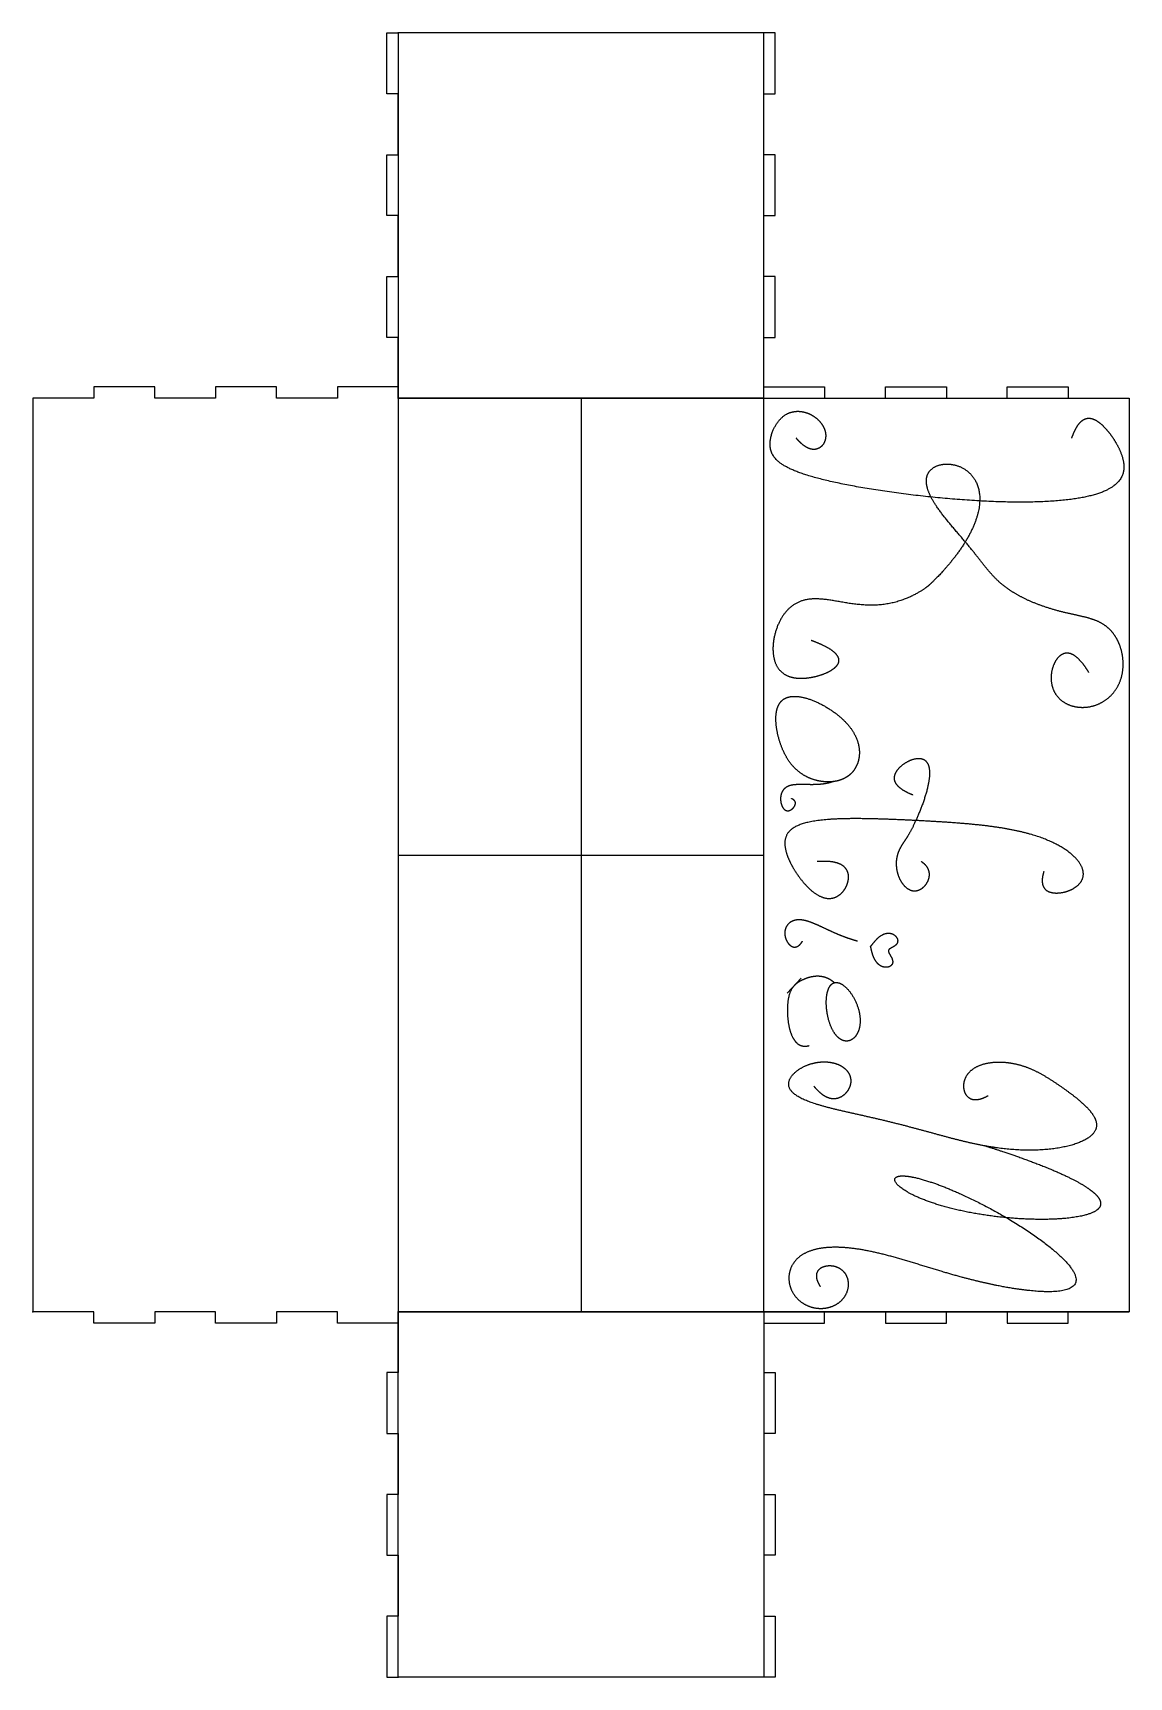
# Model space of a CAD drawing. Header units: millimetres. Extents: x -140 to 280, y -140 to 490.
import ezdxf

# ---------------------------------------------------------------- set-up
doc = ezdxf.new("R2010")
doc.units = ezdxf.units.MM
doc.header["$MEASUREMENT"] = 0
for name, color, linetype in [('classbox v1_Sketch1', 7, 'Continuous'), ('classbox v1_Sketch2', 7, 'Continuous'), ('classbox v1_Sketch3', 7, 'Continuous')]:
    doc.layers.add(name, color=color, linetype=linetype)

msp = doc.modelspace()

# ---------------------------------------------------------------- linework, layer by layer
at = {"layer": 'classbox v1_Sketch1'}
for p, q in [((-4.4, 466.67), (-4.4, 490)), ((-4.4, 490), (0, 490)), ((0, 490), (0, 350)), ((140, 490), (0, 490)), ((140, 350), (140, 490)), ((144.4, 490), (140, 490)), ((144.4, 466.67), (144.4, 490)), ((0, 466.67), (-4.4, 466.67)), ((0, 443.33), (0, 466.67)), ((140, 443.33), (140, 466.67)), ((140, 466.67), (144.4, 466.67)), ((-4.4, 420), (-4.4, 443.33)), ((-4.4, 443.33), (0, 443.33)), ((144.4, 443.33), (140, 443.33)), ((144.4, 420), (144.4, 443.33)), ((0, 420), (-4.4, 420)), ((0, 396.67), (0, 420)), ((140, 420), (144.4, 420)), ((140, 396.67), (140, 420)), ((-4.4, 373.33), (-4.4, 396.67)), ((-4.4, 396.67), (0, 396.67)), ((144.4, 396.67), (140, 396.67)), ((144.4, 373.33), (144.4, 396.67)), ((0, 373.33), (-4.4, 373.33)), ((0, 350), (0, 373.33)), ((140, 373.33), (144.4, 373.33)), ((140, 350), (140, 373.33)), ((-93.33, 354.4), (-116.67, 354.4)), ((-116.67, 354.4), (-116.67, 350)), ((-93.33, 350), (-93.33, 354.4)), ((-46.67, 354.4), (-70, 354.4)), ((-70, 354.4), (-70, 350)), ((-46.67, 350), (-46.67, 354.4)), ((0, 354.4), (-23.33, 354.4)), ((-23.33, 354.4), (-23.33, 350)), ((0, 350), (0, 354.4)), ((140, 354.4), (163.33, 354.4)), ((140, 350), (140, 354.4)), ((163.33, 354.4), (163.33, 350)), ((186.67, 354.4), (210, 354.4)), ((186.67, 350), (186.67, 354.4)), ((210, 354.4), (210, 350)), ((233.33, 350), (233.33, 354.4)), ((233.33, 354.4), (256.67, 354.4)), ((256.67, 354.4), (256.67, 350)), ((-116.67, 350), (-140, 350)), ((-140, 350), (-140, 0)), ((-70, 350), (-93.33, 350)), ((-23.33, 350), (-46.67, 350)), ((0, 350), (140, 350)), ((140, 350), (0, 350)), ((0, 350), (0, 0)), ((70, 350), (70, 0)), ((140, 0), (140, 350)), ((140, 350), (280, 350)), ((140, 0), (140, 350)), ((163.33, 350), (186.67, 350)), ((210, 350), (233.33, 350)), ((256.67, 350), (280, 350)), ((280, 350), (280, 0)), ((0, 175), (140, 175)), ((-116.67, 0), (-140, 0)), ((-116.67, -4.4), (-116.67, 0)), ((-70, 0), (-93.33, 0)), ((-93.33, 0), (-93.33, -4.4)), ((-70, -4.4), (-70, 0)), ((-46.67, 0), (-46.67, -4.4)), ((-23.33, 0), (-46.67, 0)), ((-23.33, -4.4), (-23.33, 0)), ((0, 0), (140, 0)), ((0, 0), (0, -4.4)), ((0, 0), (140, 0)), ((0, -140), (0, 0)), ((140, 0), (0, 0)), ((0, 0), (0, -23.33)), ((280, 0), (140, 0)), ((140, 0), (280, 0)), ((140, 0), (140, -23.33)), ((140, 0), (140, -140)), ((140, 0), (140, -4.4)), ((163.33, -4.4), (163.33, 0)), ((163.33, 0), (186.67, 0)), ((186.67, 0), (186.67, -4.4)), ((210, 0), (233.33, 0)), ((210, -4.4), (210, 0)), ((233.33, 0), (233.33, -4.4)), ((-93.33, -4.4), (-116.67, -4.4)), ((-46.67, -4.4), (-70, -4.4)), ((0, -4.4), (-23.33, -4.4)), ((140, -4.4), (163.33, -4.4)), ((186.67, -4.4), (210, -4.4)), ((233.33, -4.4), (256.67, -4.4)), ((256.67, -4.4), (256.67, 0)), ((256.67, 0), (280, 0)), ((0, -23.33), (-4.4, -23.33)), ((-4.4, -23.33), (-4.4, -46.67)), ((140, -23.33), (144.4, -23.33)), ((144.4, -23.33), (144.4, -46.67)), ((-4.4, -46.67), (0, -46.67)), ((0, -46.67), (0, -70)), ((140, -46.67), (140, -70)), ((144.4, -46.67), (140, -46.67)), ((0, -70), (-4.4, -70)), ((-4.4, -70), (-4.4, -93.33)), ((140, -70), (144.4, -70)), ((144.4, -70), (144.4, -93.33)), ((-4.4, -93.33), (0, -93.33)), ((0, -93.33), (0, -116.67)), ((140, -93.33), (140, -116.67)), ((144.4, -93.33), (140, -93.33)), ((0, -116.67), (-4.4, -116.67)), ((-4.4, -116.67), (-4.4, -140)), ((140, -116.67), (144.4, -116.67)), ((144.4, -116.67), (144.4, -140)), ((-4.4, -140), (0, -140)), ((140, -140), (0, -140)), ((144.4, -140), (140, -140))]:
    msp.add_line(p, q, dxfattribs=at)
for p in [(0, 490), (0, 350), (-140, 0), (0, 0), (0, 0), (70, 0), (0, -140)]:
    msp.add_point(p, dxfattribs=at)
at = {"layer": 'classbox v1_Sketch2'}
msp.add_point((0, 0), dxfattribs=at)
at = {"layer": 'classbox v1_Sketch3'}
msp.add_line((154.3, 127.78), (148.99, 122), dxfattribs=at)
for points in [[(258.03, 334.7), (258.34, 335.59), (258.97, 337.25), (259.98, 339.33), (261.46, 341.33), (263.49, 342.53), (265.71, 342.48), (268.07, 341.28), (270.53, 339.1), (272.99, 336.16), (275.27, 332.67), (277.12, 328.9), (278.21, 325.06), (278.11, 321.39), (276.47, 318.05), (272.96, 315.21), (267.45, 312.96), (259.97, 311.35), (250.71, 310.39), (239.95, 310.06), (228.1, 310.29), (215.61, 311.03), (202.96, 312.18), (190.65, 313.67), (179.14, 315.4), (168.84, 317.32), (160.08, 319.36), (153.1, 321.52), (147.97, 323.81), (144.61, 326.28), (142.78, 329.01), (142.21, 332.03), (142.62, 335.3), (143.81, 338.62), (145.7, 341.64), (148.25, 343.95), (151.39, 345.18), (154.91, 345.14), (158.39, 343.87), (161.35, 341.64), (163.33, 338.83), (164.06, 335.88), (163.56, 333.21), (162.13, 331.21), (160.12, 330.19), (157.77, 330.32), (155.74, 331.43), (154.13, 332.84), (153.03, 334.04), (152.48, 334.7)], [(264.56, 244.92), (263.98, 245.88), (262.83, 247.64), (261.16, 249.82), (259.02, 251.78), (256.51, 252.7), (254.22, 252.17), (252.25, 250.37), (250.76, 247.59), (249.97, 244.22), (250.04, 240.68), (251.12, 237.37), (253.19, 234.62), (256.09, 232.64), (259.58, 231.55), (263.34, 231.39), (267.07, 232.15), (270.5, 233.78), (273.41, 236.16), (275.66, 239.19), (277.15, 242.7), (277.85, 246.5), (277.78, 250.38), (277, 254.13), (275.63, 257.51), (273.75, 260.38), (271.45, 262.64), (268.8, 264.29), (265.79, 265.46), (262.43, 266.33), (258.7, 267.12), (254.64, 268.02), (250.35, 269.17), (245.97, 270.61), (241.69, 272.33), (237.7, 274.31), (234.12, 276.48), (231.05, 278.79), (228.45, 281.23), (226.16, 283.81), (223.96, 286.59), (221.61, 289.64), (218.92, 292.99), (215.82, 296.66), (212.4, 300.62), (208.94, 304.78), (205.81, 308.98), (203.42, 313.07), (202.12, 316.85), (202.17, 320.12), (203.61, 322.69), (206.28, 324.39), (209.78, 325.06), (213.64, 324.61), (217.34, 322.98), (220.4, 320.18), (222.43, 316.31), (223.14, 311.51), (222.41, 306), (220.26, 300.1), (216.93, 294.14), (212.9, 288.57), (208.87, 283.87), (205.56, 280.44), (203.54, 278.52), (202.89, 277.95), (203.22, 278.24), (202.95, 277.99), (201.19, 276.69), (197.85, 274.65), (193.25, 272.54), (187.88, 271.06), (182.17, 270.51), (176.41, 270.82), (170.8, 271.7), (165.49, 272.71), (160.58, 273.33), (156.13, 273.11), (152.21, 271.71), (148.88, 269.05), (146.25, 265.32), (144.41, 260.9), (143.45, 256.24), (143.42, 251.84), (144.35, 248.11), (146.18, 245.31), (148.8, 243.51), (152.05, 242.65), (155.69, 242.6), (159.45, 243.18), (163.01, 244.25), (166.02, 245.67), (168.16, 247.34), (169.14, 249.16), (168.76, 251.09), (166.9, 253.09), (164.18, 254.72), (161.44, 255.97), (159.3, 256.8), (158.15, 257.23)], [(171.42, 204.65), (171.92, 204.94), (172.88, 205.58), (174.15, 206.72), (175.47, 208.56), (176.48, 211.24), (176.83, 214.15), (176.51, 217.15), (175.52, 220.15), (173.85, 223.11), (171.49, 225.97), (168.49, 228.7), (164.96, 231.21), (161.07, 233.38), (157.09, 235.01), (153.3, 235.91), (149.99, 235.9), (147.37, 234.89), (145.6, 232.86), (144.68, 229.98), (144.52, 226.47), (144.99, 222.65), (145.93, 218.81), (147.25, 215.2), (148.89, 211.96), (150.88, 209.17), (153.23, 206.88), (155.96, 205.08), (159.02, 203.78), (162.29, 203.03), (165.61, 202.87), (168.13, 203.26), (169.86, 203.84), (170.91, 204.36), (171.42, 204.65)], [(197.2, 197.96), (196.38, 198.28), (194.87, 198.94), (192.95, 199.97), (191.1, 201.43), (189.96, 203.37), (189.94, 205.4), (190.93, 207.44), (192.75, 209.35), (195.09, 210.94), (197.63, 211.96), (200.02, 212.21), (201.95, 211.52), (203.2, 209.84), (203.7, 207.23), (203.49, 203.92), (202.7, 200.15), (201.52, 196.23), (200.13, 192.47), (198.71, 189.1), (197.4, 186.28), (196.25, 184.04), (195.23, 182.28), (194.29, 180.83), (193.38, 179.5), (192.47, 178.1), (191.64, 176.47), (190.99, 174.54), (190.67, 172.3), (190.78, 169.83), (191.38, 167.27), (192.47, 164.86), (193.96, 162.88), (195.73, 161.55), (197.64, 161.04), (199.51, 161.39), (201.19, 162.46), (202.53, 164.04), (203.38, 165.86), (203.65, 167.71), (203.29, 169.47), (202.46, 170.76), (201.54, 171.64), (200.79, 172.19), (200.39, 172.46)], [(166.8, 203.14), (166.53, 203.05), (165.99, 202.87), (165.16, 202.63), (164.01, 202.37), (162.53, 202.14), (160.99, 202), (159.4, 201.94), (157.78, 201.94), (156.14, 201.98), (154.52, 202.02), (152.95, 202.01), (151.46, 201.9), (150.12, 201.65), (148.94, 201.2), (147.97, 200.55), (147.23, 199.68), (146.73, 198.62), (146.46, 197.41), (146.42, 196.14), (146.6, 194.87), (146.96, 193.72), (147.51, 192.77), (148.21, 192.13), (149.02, 191.86), (149.89, 191.98), (150.75, 192.44), (151.48, 193.14), (152.01, 193.96), (152.24, 194.78), (152.12, 195.51), (151.73, 196.01), (151.26, 196.33), (150.87, 196.51), (150.66, 196.6)], [(247.3, 168.64), (247.05, 167.82), (246.68, 166.27), (246.52, 164.26), (247.08, 162.21), (249.02, 160.69), (251.96, 160.19), (255.44, 160.65), (258.82, 161.97), (261.43, 164.01), (262.75, 166.62), (262.54, 169.58), (260.83, 172.68), (257.79, 175.71), (253.68, 178.47), (248.72, 180.86), (243.06, 182.84), (236.82, 184.4), (230.07, 185.6), (222.87, 186.51), (215.29, 187.19), (207.38, 187.73), (199.25, 188.18), (191.03, 188.56), (182.92, 188.86), (175.14, 188.99), (167.95, 188.89), (161.58, 188.44), (156.27, 187.56), (152.18, 186.14), (149.42, 184.15), (148.02, 181.55), (147.9, 178.37), (148.87, 174.72), (150.74, 170.76), (153.27, 166.75), (156.25, 163.07), (159.49, 160.15), (162.79, 158.38), (165.96, 158.03), (168.79, 159.14), (171.03, 161.42), (172.43, 164.34), (172.77, 167.34), (171.87, 169.89), (169.61, 171.72), (166.68, 172.48), (163.86, 172.63), (161.69, 172.54), (160.53, 172.46)], [(175.96, 141.94), (175.54, 142.06), (174.7, 142.31), (173.44, 142.7), (171.77, 143.27), (169.7, 144.06), (167.63, 144.92), (165.58, 145.85), (163.55, 146.8), (161.55, 147.75), (159.58, 148.64), (157.65, 149.4), (155.79, 149.96), (154.02, 150.24), (152.37, 150.17), (150.89, 149.74), (149.64, 148.94), (148.7, 147.82), (148.13, 146.45), (147.97, 144.93), (148.21, 143.38), (148.8, 141.94), (149.64, 140.75), (150.64, 139.93), (151.71, 139.59), (152.78, 139.77), (153.62, 140.36), (154.23, 141.05), (154.64, 141.63), (154.84, 141.94)], [(180.93, 139.95), (180.91, 139.94), (180.89, 139.95), (180.91, 139.99), (180.98, 139.93), (181.11, 139.39), (181.31, 138.34), (181.66, 136.92), (182.25, 135.34), (183.13, 133.86), (184.3, 132.71), (185.68, 132.03), (187.08, 131.85), (188.3, 132.15), (189.16, 132.83), (189.54, 133.76), (189.41, 134.82), (188.92, 135.89), (188.3, 136.88), (187.82, 137.72), (187.67, 138.38), (187.99, 138.88), (188.72, 139.31), (189.67, 139.78), (190.6, 140.38), (191.26, 141.19), (191.46, 142.2), (191.13, 143.29), (190.32, 144.28), (189.11, 144.97), (187.66, 145.19), (186.12, 144.85), (184.64, 144), (183.33, 142.84), (182.28, 141.63), (181.52, 140.63), (181.15, 140.16), (181, 140), (180.94, 139.96), (180.93, 139.95)], [(167.04, 126.05), (166.73, 126.32), (166.11, 126.82), (165.15, 127.47), (163.81, 128.1), (162.04, 128.53), (160.19, 128.61), (158.3, 128.35), (156.41, 127.81), (154.59, 127.06), (152.93, 126.11), (151.49, 124.92), (150.35, 123.26), (149.54, 120.95), (149.09, 118.07), (148.99, 114.82), (149.24, 111.47), (149.83, 108.3), (150.74, 105.58), (151.95, 103.5), (153.46, 102.15), (154.9, 101.69), (156.1, 101.69), (156.96, 101.85), (157.41, 101.96)], [(167.04, 126.05), (166.68, 125.95), (166.01, 125.61), (165.13, 124.72), (164.3, 122.83), (163.85, 119.61), (163.99, 115.93), (164.66, 112.23), (165.77, 108.9), (167.25, 106.25), (168.99, 104.44), (170.89, 103.56), (172.81, 103.63), (174.58, 104.61), (176.02, 106.44), (176.92, 109), (177.12, 112.14), (176.56, 115.63), (175.25, 119.15), (173.39, 122.34), (171.2, 124.81), (169.41, 125.95), (168.16, 126.23), (167.4, 126.15), (167.04, 126.05)], [(225.93, 82.7), (225.28, 82.33), (224.03, 81.7), (222.31, 81.09), (220.34, 80.92), (218.41, 81.76), (217.08, 83.53), (216.46, 85.95), (216.72, 88.65), (217.97, 91.22), (220.22, 93.33), (223.32, 94.82), (227, 95.63), (230.95, 95.79), (234.89, 95.38), (238.63, 94.51), (242.13, 93.25), (245.47, 91.63), (248.79, 89.71), (252.18, 87.5), (255.7, 85.05), (259.27, 82.39), (262.62, 79.61), (265.41, 76.76), (267.27, 73.94), (267.88, 71.23), (267.02, 68.72), (264.68, 66.51), (261, 64.65), (256.21, 63.22), (250.63, 62.27), (244.55, 61.81), (238.25, 61.85), (231.92, 62.37), (225.65, 63.29), (219.46, 64.55), (213.31, 66.06), (207.14, 67.72), (200.9, 69.45), (194.52, 71.17), (188, 72.82), (181.36, 74.38), (174.74, 75.85), (168.35, 77.29), (162.47, 78.75), (157.38, 80.33), (153.36, 82.09), (150.64, 84.06), (149.34, 86.23), (149.47, 88.54), (150.85, 90.81), (153.2, 92.86), (156.19, 94.47), (159.49, 95.51), (162.83, 95.9), (166, 95.65), (168.81, 94.79), (171.09, 93.41), (172.7, 91.6), (173.5, 89.48), (173.44, 87.2), (172.56, 84.97), (171.02, 83.06), (169.02, 81.77), (166.76, 81.32), (164.35, 81.86), (162.35, 83.13), (160.82, 84.58), (159.78, 85.76), (159.26, 86.4)], [(224.32, 63.74), (225.89, 63.25), (228.96, 62.27), (233.38, 60.82), (238.9, 58.91), (245.19, 56.57), (250.85, 54.29), (255.86, 52.06), (260.18, 49.88), (263.78, 47.76), (266.57, 45.71), (268.47, 43.74), (269.36, 41.85), (269.08, 40.07), (267.4, 38.46), (264.11, 37.09), (259.09, 36.03), (252.4, 35.39), (244.3, 35.25), (235.19, 35.69), (225.58, 36.75), (216.04, 38.44), (207.18, 40.69), (199.6, 43.38), (193.84, 46.27), (190.39, 49.04), (189.58, 51.24), (191.59, 52.36), (196.35, 52.01), (203.46, 50.09), (212.35, 46.69), (222.28, 42.06), (232.41, 36.58), (241.91, 30.67), (250, 24.79), (256.03, 19.38), (259.52, 14.8), (260.27, 11.31), (258.41, 8.98), (254.38, 7.76), (248.75, 7.48), (242.17, 7.93), (235.21, 8.89), (228.25, 10.2), (221.54, 11.73), (215.17, 13.39), (209.17, 15.11), (203.49, 16.84), (198.05, 18.52), (192.74, 20.13), (187.51, 21.6), (182.32, 22.88), (177.18, 23.89), (172.13, 24.57), (167.24, 24.82), (162.63, 24.56), (158.43, 23.7), (154.83, 22.14), (152.01, 19.85), (150.13, 16.87), (149.36, 13.38), (149.8, 9.69), (151.47, 6.22), (154.29, 3.37), (158.01, 1.53), (162.18, 0.94), (166.26, 1.7), (169.68, 3.73), (171.98, 6.75), (172.86, 10.26), (172.25, 13.6), (170.3, 16.17), (167.44, 17.57), (164.31, 17.76), (161.64, 16.91), (160.07, 15.24), (159.94, 13.34), (160.53, 11.62), (161.22, 10.34), (161.65, 9.67)]]:
    msp.add_open_spline(points, degree=5, dxfattribs=at)
msp.add_point((0, 0), dxfattribs=at)

doc.saveas('drawing.dxf')
